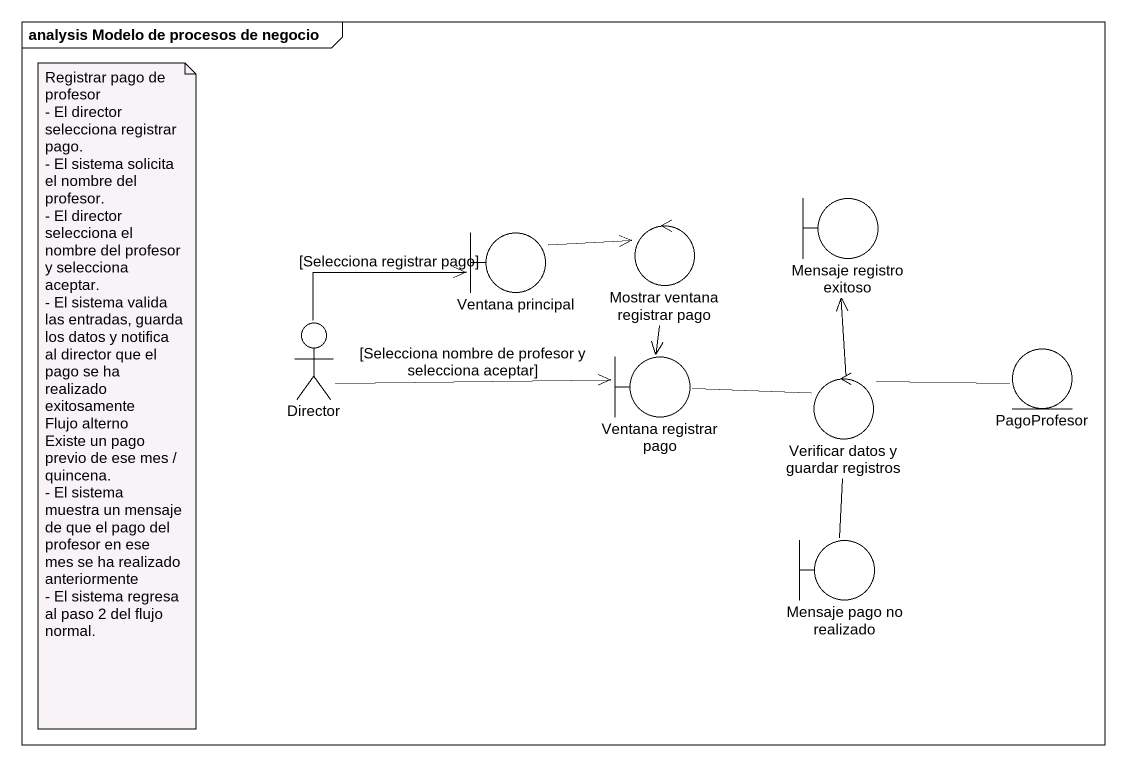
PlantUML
@startuml
mainframe analysis Modelo de procesos de negocio
boundary "Mensaje registro exitoso" as Mensaje_registro_exitoso
boundary "Ventana principal" as Ventana_principal
control "Mostrar ventana registrar pago" as Mostrar_ventana_registrar
actor Director
boundary "Ventana registrar pago" as Ventana_registrar_pago
control "Verificar datos y guardar registros" as Verificar_datos_y_guardar
entity PagoProfesor
boundary "Mensaje pago no realizado" as Mensaje_pago_no_realizado
Ventana_principal -right-> Mostrar_ventana_registrar
Mostrar_ventana_registrar --> Ventana_registrar_pago
Director -right-> Ventana_principal : [Selecciona registrar pago]
Director -right-> Ventana_registrar_pago : [Selecciona nombre de profesor y selecciona aceptar]
Verificar_datos_y_guardar -up-> Mensaje_registro_exitoso
Verificar_datos_y_guardar -left- Ventana_registrar_pago
Verificar_datos_y_guardar -- Mensaje_pago_no_realizado
PagoProfesor -left- Verificar_datos_y_guardar
note as N1
  Registrar pago de profesor
  - El director selecciona registrar pago.
  - El sistema solicita el nombre del profesor.
  - El director selecciona el nombre del profesor y selecciona aceptar.
  - El sistema valida las entradas, guarda los datos y notifica al director que el pago se ha realizado exitosamente
  Flujo alterno
  Existe un pago previo de ese mes / quincena.
  - El sistema muestra un mensaje de que el pago del profesor en ese mes se ha realizado anteriormente
  - El sistema regresa al paso 2 del flujo normal.
end note
@enduml
